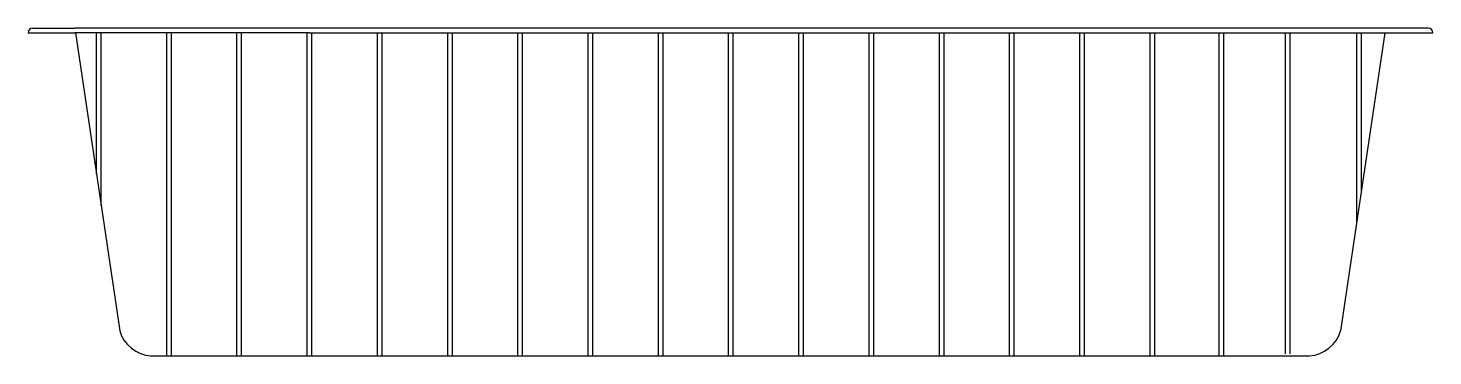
# Model space of a CAD drawing. Extents: x -1102.33 to -1096.33, y 426.54 to 427.94.
import ezdxf

# ---------------------------------------------------------------- set-up
doc = ezdxf.new("R2010")
doc.units = 0
doc.header["$LTSCALE"] = 10
doc.header["$MEASUREMENT"] = 0
doc.layers.add('Piscinas_Fibratec', color=4, linetype='CONTINUOUS')

msp = doc.modelspace()

# ---------------------------------------------------------------- linework, layer by layer
at = {"layer": 'Piscinas_Fibratec', "color": 2}
for p, q in [((-1102.3302, 427.9203), (-1102.1302, 427.9203)), ((-1102.3102, 427.9403), (-1102.1302, 427.9403)), ((-1101.1302, 427.9403), (-1102.1302, 427.9403)), ((-1101.1381, 427.9203), (-1102.1302, 427.9203)), ((-1101.1302, 427.9403), (-1101.1381, 427.9403)), ((-1101.1302, 427.9203), (-1101.1381, 427.9203)), ((-1096.5302, 427.9403), (-1101.1302, 427.9403)), ((-1101.1302, 427.9203), (-1096.5331, 427.9203)), ((-1096.5331, 427.9203), (-1096.3302, 427.9203)), ((-1096.3502, 427.9403), (-1096.5302, 427.9403))]:
    msp.add_line(p, q, dxfattribs=at)
at = {"layer": 'Piscinas_Fibratec'}
for p, q in [((-1102.1272, 427.9203), (-1101.939, 426.6473)), ((-1096.5361, 427.9203), (-1096.7244, 426.6473)), ((-1101.806, 426.5403), (-1100.8181, 426.5403)), ((-1100.8452, 426.5403), (-1096.8573, 426.5403))]:
    msp.add_line(p, q, dxfattribs=at)
at = {"layer": 'Piscinas_Fibratec', "color": 1}
for p, q in [((-1102.0381, 427.3177), (-1102.0381, 427.9203)), ((-1102.0381, 427.3177), (-1102.0381, 427.9203)), ((-1102.0181, 427.1825), (-1102.0181, 427.9203)), ((-1102.0181, 427.1825), (-1102.0181, 427.9203)), ((-1101.7381, 426.5403), (-1101.7381, 427.9203)), ((-1101.7381, 426.5403), (-1101.7381, 427.9203)), ((-1101.7181, 426.5403), (-1101.7181, 427.9203)), ((-1101.7181, 426.5403), (-1101.7181, 427.9203)), ((-1101.4381, 426.5403), (-1101.4381, 427.9203)), ((-1101.4181, 426.5403), (-1101.4181, 427.9203)), ((-1101.1381, 426.5403), (-1101.1381, 427.9203)), ((-1101.1381, 426.5403), (-1101.1381, 427.9203)), ((-1101.1381, 426.5403), (-1101.1381, 427.9203)), ((-1101.1181, 426.5403), (-1101.1181, 427.9203)), ((-1101.1181, 426.5403), (-1101.1181, 427.9203)), ((-1101.1181, 426.5403), (-1101.1181, 427.9203)), ((-1100.8381, 426.5403), (-1100.8381, 427.9203)), ((-1100.8181, 426.5403), (-1100.8181, 427.9203)), ((-1100.5381, 426.5403), (-1100.5381, 427.9203)), ((-1100.5181, 426.5403), (-1100.5181, 427.9203)), ((-1100.2381, 426.5403), (-1100.2381, 427.9203)), ((-1100.2181, 426.5403), (-1100.2181, 427.9203)), ((-1099.9381, 426.5403), (-1099.9381, 427.9203)), ((-1099.9181, 426.5403), (-1099.9181, 427.9203)), ((-1099.6381, 426.5403), (-1099.6381, 427.9203)), ((-1099.6181, 426.5403), (-1099.6181, 427.9203)), ((-1099.3381, 426.5403), (-1099.3381, 427.9203)), ((-1099.3181, 426.5403), (-1099.3181, 427.9203)), ((-1099.0381, 426.5403), (-1099.0381, 427.9203)), ((-1099.0181, 426.5403), (-1099.0181, 427.9203)), ((-1098.7381, 426.5403), (-1098.7381, 427.9203)), ((-1098.7181, 426.5403), (-1098.7181, 427.9203)), ((-1098.4381, 426.5403), (-1098.4381, 427.9203)), ((-1098.4181, 426.5403), (-1098.4181, 427.9203)), ((-1098.1381, 426.5403), (-1098.1381, 427.9203)), ((-1098.1181, 426.5403), (-1098.1181, 427.9203)), ((-1097.8381, 426.5403), (-1097.8381, 427.9203)), ((-1097.8181, 426.5403), (-1097.8181, 427.9203)), ((-1097.5381, 426.5403), (-1097.5381, 427.9203)), ((-1097.5181, 426.5403), (-1097.5181, 427.9203)), ((-1097.2425, 426.5403), (-1097.2425, 427.9203)), ((-1097.2225, 426.5403), (-1097.2225, 427.9203)), ((-1096.9599, 426.5485), (-1096.9599, 427.9203)), ((-1096.9399, 426.5485), (-1096.9399, 427.9203)), ((-1096.6555, 427.1129), (-1096.6555, 427.9203)), ((-1096.6355, 427.2482), (-1096.6355, 427.9203))]:
    msp.add_line(p, q, dxfattribs=at)
at = {"layer": 'Piscinas_Fibratec', "color": 2}
for centre, start, end in [((-1102.3102, 427.9203), 90, 180), ((-1096.3502, 427.9203), 0, 90)]:
    msp.add_arc(centre, 0.02, start, end, dxfattribs=at)
at = {"layer": 'Piscinas_Fibratec'}
for centre, start, end in [((-1101.7951, 426.6899), 196.50031, 265.83792), ((-1096.8682, 426.6899), 274.16208, 343.49969)]:
    msp.add_arc(centre, 0.15, start, end, dxfattribs=at)

doc.saveas('drawing.dxf')
